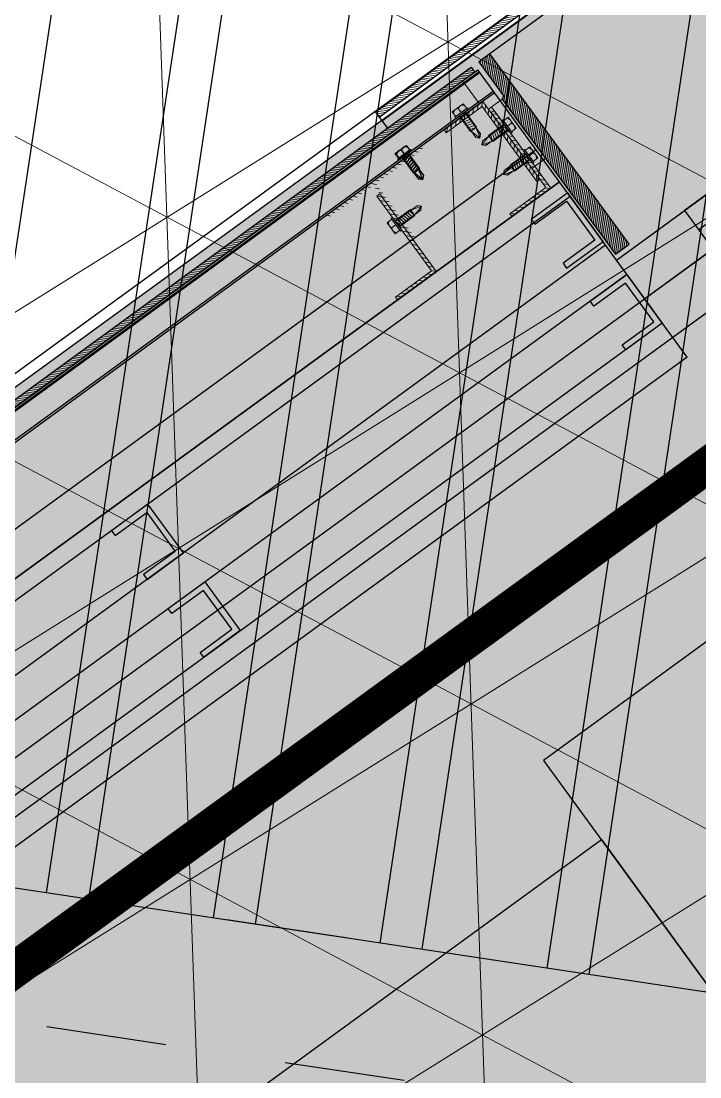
# Model space of a CAD drawing. Header units: metres. Extents: x 678805 to 1359287, y 2747329 to 5497370.
# Drawn here: x 679859.601 to 679860.164, y 2748713.859 to 2748714.735 of the extents above; entities that cross this region are included whole.
import ezdxf

# ---------------------------------------------------------------- set-up
doc = ezdxf.new("R2010")
doc.units = ezdxf.units.M
doc.linetypes.add('XREF_MON_BUILDINGS$0$DASH_1', pattern=[0.4, 0.1, -0.3])
doc.linetypes.add('XREF_MON_BUILDINGS$0$Dash_2_', pattern=[0.25, 0.125, -0.125])
for name, color, linetype in [('00_XREF_MON_HSC_PAVEMENT', 7, 'Continuous'), ('00_XREF_TWQ_BUILDINGS', 7, 'Continuous'), ('XREF_MON_BUILDINGS$0$00-AUX LIGHTING', 30, 'Continuous'), ('XREF_MON_BUILDINGS$0$00-Modulos DEFINIDOS', 7, 'Continuous'), ('XREF_MON_BUILDINGS$0$00-Modulos ROOFS', 2, 'Continuous'), ('XREF_MON_BUILDINGS$0$02-L-01_Structure', 2, 'Continuous'), ('XREF_MON_BUILDINGS$0$02-L-01_Structure t2', 7, 'Continuous'), ('XREF_MON_BUILDINGS$0$02-L-01_Struture aux', 4, 'Continuous'), ('XREF_MON_BUILDINGS$0$02-L-Insulation', 252, 'Continuous'), ('XREF_MON_BUILDINGS$0$02-L-INT Panel', 5, 'Continuous'), ('XREF_MON_BUILDINGS$0$02-L-panel', 5, 'Continuous'), ('XREF_MON_BUILDINGS$0$02-L-Pergola Profiles', 8, 'Continuous'), ('XREF_MON_BUILDINGS$0$02-L-Pergola Projection', 8, 'Continuous'), ('XREF_MON_BUILDINGS$0$02-L-Pergola Shades', 15, 'Continuous'), ('XREF_MON_BUILDINGS$0$02-L-Pergola Shades Schematic', 8, 'Continuous'), ('XREF_MON_BUILDINGS$0$02-L-Projection 1', 6, 'Continuous'), ('XREF_MON_BUILDINGS$0$02_L_Furniture', 7, 'Continuous'), ('XREF_MON_BUILDINGS$0$02_L_Projection', 8, 'Continuous'), ('XREF_MON_BUILDINGS$0$SCREWS', 7, 'Continuous')]:
    doc.layers.add(name, color=color, linetype=linetype)
doc.layers.add('XREF_MON_BUILDINGS$0$0-WIPEOUTS', color=7, linetype='Continuous', true_color=0xffffff)
doc.layers.add('XREF_MON_BUILDINGS$0$02-L-Pergola Wipeout', color=7, linetype='Continuous', true_color=0xffffff)
for name, color, linetype, lineweight in [('XREF_MON_BUILDINGS$0$02-H-251', 251, 'Continuous', 0), ('XREF_MON_BUILDINGS$0$02-H-254', 254, 'Continuous', 0), ('XREF_MON_BUILDINGS$0$02-L-01_Structure L', 7, 'Continuous', 5), ('XREF_MON_BUILDINGS$0$02-L-01_Structure T', 8, 'Continuous', 5), ('XREF_MON_BUILDINGS$0$ULMA_Profiles', 7, 'Continuous', 5), ('XREF_MON_BUILDINGS$0$ULMA_Screwing', 8, 'Continuous', 5), ('XREF_MON_BUILDINGS$0$ULMA_Shadowing 254', 254, 'Continuous', 0), ('XREF_MON_BUILDINGS$0$ULMA_Squares', 7, 'Continuous', 5)]:
    doc.layers.add(name, color=color, linetype=linetype, lineweight=lineweight)
doc.layers.add('XREF_MON_BUILDINGS$0$02-KH-13 Restaurant', color=7, linetype='Continuous', lineweight=30, true_color=0xed2d02)
doc.layers.add('XREF_MON_HSC_PAVEMENT$0$03-TR-Pavement_07_Precast irregular Concrete Blocks', color=7, linetype='Continuous', lineweight=5, true_color=0xb3b3b3)
doc.layers.add('XREF_MON_BUILDINGS$0$02-L-Pergola Aux', color=50, linetype='Continuous', plot=False)
doc.layers.get('XREF_MON_BUILDINGS$0$02-KH-13 Restaurant').off()
doc.linetypes.add('XREF_MON_BUILDINGS$0$BATTING', pattern='A,0.0001,-0.1,[134,ltypeshp.shx,S=0.1,R=0,X=-0.1,Y=0],-0.2,[134,ltypeshp.shx,S=0.1,R=180,X=0.1,Y=0],-0.1', length=0.4001)

# ---------------------------------------------------------------- blocks, each defined once
blk = doc.blocks.new('XREF_MON_BUILDINGS$0$modulo kiosco')
at = {"layer": 'XREF_MON_BUILDINGS$0$0-WIPEOUTS', "true_color": 0xfcfcfc}
h = blk.add_hatch(color=7, dxfattribs=at)
h.dxf.hatch_style = 1
h.paths.add_polyline_path([(119.6986085139215, -61.62058441969566), (119.6986085125245, -56.82058442011476), (124.4986085132696, -56.82058442058042), (124.4986085123383, -61.62058442132547)])
at = {"layer": 'XREF_MON_BUILDINGS$0$00-Modulos ROOFS', "lineweight": 0}
blk.add_lwpolyline([(119.6986085139215, -61.62058441969566), (119.6986085125245, -56.82058442011476), (124.4986085132696, -56.82058442058042), (124.4986085123383, -61.62058442132547)], close=True, dxfattribs=at)
at = {"layer": 'XREF_MON_BUILDINGS$0$00-Modulos ROOFS'}
blk.add_lwpolyline([(124.4986085137352, -57.12058442062698), (124.4986085132696, -56.82058442058042), (124.1986085125245, -56.82058442151174), (119.9986085128039, -56.82058442034759), (119.6986085125245, -56.82058442011476), (119.6986085125245, -57.12058442085981), (119.6986085134558, -61.32058442058042), (119.6986085139215, -61.62058441969566), (119.9986085128039, -61.62058442062698), (124.1986085125245, -61.62058442109264), (124.4986085123383, -61.62058442132547), (124.4986085128039, -61.32058442081325)], close=True, dxfattribs=at)
blk = doc.blocks.new('XREF_MON_BUILDINGS$0$lamas aluminiotriangulo')
for points in [[(680248.7274303593, 2748658.023024744), (680250.6567843455, 2748656.093670757)], [(680250.5825381334, 2748656.019424545), (680248.7274303593, 2748657.87453232)], [(680248.7274303593, 2748657.825034844), (680250.5577893957, 2748655.994675808)], [(680250.4835431835, 2748655.920429595), (680248.7274303593, 2748657.67654242)], [(680248.7274303593, 2748657.627044945), (680250.4587944458, 2748655.895680858)], [(680250.3845482339, 2748655.821434646), (680248.7274303593, 2748657.478552523)], [(680248.7274303593, 2748657.429055047), (680250.3597994964, 2748655.796685908)], [(680250.2855532841, 2748655.722439696), (680248.7274303593, 2748657.280562622)], [(680248.7274303593, 2748657.231065147), (680250.2608045465, 2748655.697690958)]]:
    blk.add_lwpolyline(points)
blk = doc.blocks.new('XREF_MON_BUILDINGS$0$PERGOLA PLANA')
at = {"layer": 'XREF_MON_BUILDINGS$0$02-L-Pergola Wipeout', "true_color": 0xfcfcfc}
h = blk.add_hatch(color=7, dxfattribs=at)
h.dxf.hatch_style = 1
h.paths.add_polyline_path([(4.612218253081664, 9.290000000968575), (0.3099999981932342, 4.987781745847315), (0.3099999986588955, 9.290000000037253)])
h.paths.add_polyline_path([(0.332781744771637, 4.855000000447035), (4.744999998947605, 9.267218254506588), (4.744999999529682, 4.900563496164978), (4.699436504277401, 4.855000000447035)])
h.paths.add_polyline_path([(4.854999999050051, 9.290000001899898), (9.13443650235422, 9.29000000236556), (4.854999999632128, 5.010563495568931)])
h.paths.add_polyline_path([(9.289999997243285, 9.134436507709324), (9.289999997825362, 4.855000001844019), (5.010563491727225, 4.855000000912696)])
h.paths.add_polyline_path([(4.900563491159119, 4.745000001043081), (9.267218253924511, 4.745000001508743), (4.85500000033062, 0.3327817460522056), (4.854999999166466, 4.699436508584768)])
h.paths.add_polyline_path([(9.289999997825362, 4.612218253780156), (9.289999998291023, 0.3100000019185245), (4.987781747244298, 0.3100000009872019)])
h.paths.add_polyline_path([(0.465563491685316, 0.3100000000558794), (4.744999999064021, 4.589436508249491), (4.745000000111759, 0.3100000014528632)])
h.paths.add_polyline_path([(0.3099999980768189, 4.745000000111759), (4.589436504989862, 4.745000000111759), (0.3099999976111576, 0.4655634895898402)])
h.paths.add_polyline_path([(9.399999998277053, 0.2000000020489097), (0.1999999997206032, 0.1999999997206032), (0.1999999986728653, 9.399999999906868), (9.399999999324791, 9.400000001769513)])
at = {"layer": 'XREF_MON_BUILDINGS$0$02-L-Pergola Aux', "linetype": 'XREF_MON_BUILDINGS$0$Dash_2_', "ltscale": 0.5}
blk.add_line((0.1999999997206032, 0.1999999997206032), (9.399999999324791, 9.400000001769513), dxfattribs=at)
at = {"layer": 'XREF_MON_BUILDINGS$0$02-L-Pergola Profiles'}
blk.add_line((0.3099999988917261, 0.4655634914524853), (9.134436504682526, 9.290000004693866), dxfattribs=at)
at = {"layer": 'XREF_MON_BUILDINGS$0$02-L-Pergola Projection', "linetype": 'XREF_MON_BUILDINGS$0$DASH_1'}
blk.add_line((0.3099999988917261, 0.4655634914524853), (9.134436504682526, 9.290000004693866), dxfattribs=at)
at = {"layer": 'XREF_MON_BUILDINGS$0$02-L-Pergola Shades'}
blk.add_blockref('XREF_MON_BUILDINGS$0$lamas aluminiotriangulo', (-680243.8724303602, -2748649.153753279), dxfattribs=at)
at = {"layer": 'XREF_MON_BUILDINGS$0$02-L-Pergola Shades Schematic'}
blk.add_blockref('XREF_MON_BUILDINGS$0$lamas aluminiotriangulo', (-680243.8724303602, -2748649.153753279), dxfattribs=at)
blk = doc.blocks.new('XREF_MON_BUILDINGS$0$Rest_4seats')
at = {"linetype": 'Continuous'}
for points in [[(0.5661806441763666, -0.3752829761968428), (0.5626261816610203, 0.3747086009533405), (-0.5623611840642866, 0.3693769071803104), (-0.5588067215489332, -0.3806146699698729)], [(-0.07756212621080749, -0.37833388985581), (-0.07566641286928188, -0.7783293976693244), (-0.4756619206827963, -0.78022511101085), (-0.4775576340243219, -0.3802296031973356)]]:
    blk.add_lwpolyline(points, close=True, dxfattribs=at)
blk = doc.blocks.new('XREF_MON_BUILDINGS$0$ULMA_Escuadra40x80_Seccion')
at = {"layer": 'XREF_MON_BUILDINGS$0$02-H-251', "ltscale": 125}
h = blk.add_hatch(dxfattribs=at)
h.set_pattern_fill('ANSI31', color=256, scale=0.001, angle=360, style=0)
h.set_pattern_definition([(45, (0, 0), (-0.002245064030267288, 0.002245064030267289), [])])
h.paths.add_polyline_path([(0, 0.0799999999994725), (0.002999999989697244, 0.0799999999994725), (0.002999999989697244, 0.002999999999701686), (0.03999999999359716, 0.002999999999701686), (0.03999999999359716, 0), (0, 0)])
at = {"layer": 'XREF_MON_BUILDINGS$0$02-L-01_Structure L', "linetype": 'Continuous'}
blk.add_lwpolyline([(0, 0.0799999999994725), (0.002999999989697244, 0.0799999999994725), (0.002999999989697244, 0.002999999999701686), (0.03999999999359716, 0.002999999999701686), (0.03999999999359716, 0), (0, 0)], close=True, dxfattribs=at)
blk = doc.blocks.new('XREF_MON_BUILDINGS$0$ULMA_Autotaladrante')
at = {"layer": 'XREF_MON_BUILDINGS$0$02-L-01_Structure T', "color": 252}
for p, q in [((-0.02500000000509317, 2.273736754432321e-13), (-0.02263469026956955, 0.00250000000005457)), ((-0.02500000000509317, 2.273736754432321e-13), (-0.01600000000325963, 0.00250000000005457)), ((-0.02500000000509317, 2.273736754432321e-13), (-0.02263469026956955, -0.002499999999599822)), ((-0.02500000000509317, 2.273736754432321e-13), (-0.02139930772136722, -0.001093663805477263)), ((-0.02263469026956955, 0.00250000000005457), (0, 0.00250000000005457)), ((0, 0.003150000000232467), (-0.01600000000325963, 0.003150000000232467)), ((-0.01600000000325963, -0.003149999999777719), (-0.01600000000325963, 0.003150000000232467)), ((-0.01600000000325963, -0.003149999999777719), (-0.01434631468237058, 0.003150000000232467)), ((-0.01393224676803584, -0.003149999999777719), (-0.01227856144714679, 0.003150000000232467)), ((-0.0118644935323573, -0.003149999999777719), (-0.01021080821146825, 0.003150000000232467)), ((-0.00979674029713351, -0.003149999999777719), (-0.008143054976244457, 0.003150000000232467)), ((-0.00772898706190972, -0.003149999999777719), (-0.006075301741020667, 0.003150000000232467)), ((-0.005661233826231182, -0.003149999999777719), (-0.004007548505342129, 0.003150000000232467)), ((-0.003593480591007392, -0.003149999999777719), (-0.001939795270118339, 0.003150000000232467)), ((-0.001525727355783602, -0.003149999999777719), (0, 0.002662522019363678)), ((0.006200000001172157, 0.005629165124673818), (0.001200000000153523, 0.005629165124673818)), ((0.006200000001172157, 2.273736754432321e-13), (0.001200000000153523, 2.273736754432321e-13)), ((-0.02139930772136722, -0.001093663805477263), (-0.02263469026956955, -0.002499999999599822)), ((-0.02263469026956955, -0.002499999999599822), (0, -0.002499999999599822)), ((-0.02139930772136722, -0.001093663805477263), (-0.01600000000325963, -0.002499999999599822)), ((0, -0.003149999999777719), (-0.01600000000325963, -0.003149999999777719)), ((0.006200000001172157, -0.005629165124219071), (0.001200000000153523, -0.005629165124219071))]:
    blk.add_line(p, q, dxfattribs=at)
for points in [[(0.001200000000153523, 0.006499999999959982), (0, 0.006499999999959982), (0, -0.006499999999732609), (0.001200000000153523, -0.006499999999732609)], [(0.006200000001172157, 0.005629165124673818), (0.001200000000153523, 0.005629165124673818), (0.001200000000153523, -0.005629165124219071), (0.006200000001172157, -0.005629165124219071)]]:
    blk.add_lwpolyline(points, close=True, dxfattribs=at)
for centre, start, end in [((0.001986085791031655, 0.002367525475847287), 325.8171883654993, 50.71596115511253), ((0.001986085791031655, -0.002366719792689764), 309.2667341381091, 34.16957033823044)]:
    blk.add_arc(centre, 0.004213914210367771, start, end, dxfattribs=at)
blk = doc.blocks.new('XREF_MON_BUILDINGS$0$AUTORROSCANTE')
at = {"layer": 'XREF_MON_BUILDINGS$0$02-L-01_Structure t2', "color": 0}
for p, q in [((-31.20000000000002, 5.629165124598842), (-26.19999999999959, 5.62916512459816)), ((-31.19999999999999, -3.410605131648481e-13), (-26.19999999999976, 0)), ((-2.365309734828713, 2.5), (-25, 2.5)), ((0, 0), (-8.999999999999972, 2.5)), ((0, 0), (-3.600692283157343, -1.09366380576239)), ((0, 0), (-2.365309734828713, 2.5)), ((0, 0), (-2.365309734828713, -2.5)), ((-31.20000000000002, -5.629165124598899), (-26.19999999999948, -5.629165124599581)), ((-2.365309734828713, -2.5), (-25, -2.5)), ((-3.600692283157343, -1.09366380576239), (-2.365309734828713, -2.5))]:
    blk.add_line(p, q, dxfattribs=at)
at = {"layer": 'XREF_MON_BUILDINGS$0$02-L-01_Structure t2', "color": 253}
for p, q in [((-25, 3.149999999999977), (-8.999999999999943, 3.150000000000034)), ((-23.47427264461649, -3.14999999999992), (-25, 2.662522019210144)), ((-21.40651940967126, -3.14999999999992), (-23.06020473028568, 3.149999999999864)), ((-19.338766174726, -3.14999999999992), (-20.99245149534045, 3.14999999999992)), ((-17.27101293978083, -3.14999999999992), (-18.92469826039516, 3.150000000000034)), ((-15.20325970483566, -3.14999999999992), (-16.85694502544993, 3.150000000000034)), ((-13.1355064698904, -3.14999999999992), (-14.78919179050473, 3.149999999999977)), ((-11.06775323494514, -3.14999999999992), (-12.72143855555953, 3.149999999999977)), ((-9, -3.14999999999992), (-10.65368532061433, 3.150000000000034)), ((-9, -3.14999999999992), (-8.999999999999972, 3.150000000000034)), ((-25, -3.149999999999977), (-9, -3.149999999999977)), ((-3.600692283157343, -1.09366380576239), (-9, -2.5))]:
    blk.add_line(p, q, dxfattribs=at)
at = {"layer": 'XREF_MON_BUILDINGS$0$02-L-01_Structure t2', "color": 0}
for points in [[(-31.20000000000002, 5.629165124598842), (-26.19999999999996, 5.629165124598842), (-26.19999999999996, -5.629165124599581), (-31.20000000000002, -5.629165124599581)], [(-26.19999999999951, 6.5), (-25, 6.5), (-25, -6.500000000000057), (-26.19999999999951, -6.500000000000057)]]:
    blk.add_lwpolyline(points, close=True, dxfattribs=at)
for centre, start, end in [((-26.98608579049073, 2.367525475711773), 129.2840388374925, 214.1828116507075), ((-26.98608579049073, -2.366719793068796), 145.8304296466695, 230.7332658614822)]:
    blk.add_arc(centre, 4.213914209509284, start, end, dxfattribs=at)
blk = doc.blocks.new('XREF_MON_BUILDINGS$0$ULMA_Montante VV')
at = {"layer": 'XREF_MON_BUILDINGS$0$02-H-251', "ltscale": 125}
h = blk.add_hatch(dxfattribs=at)
h.set_pattern_fill('ANSI31', color=256, scale=0.001, angle=450, style=0)
h.set_pattern_definition([(134.9999999999999, (-0.05125000000043656, -0.00250000000005457), (-0.002245064030267289, -0.002245064030267287), [])])
edge = h.paths.add_edge_path()
edge.add_line((-0.05095000000073924, -0.00250000000005457), (0.04844999999841093, -0.00250000000005457))
edge.add_arc((0.04844999999841093, -0.002200000000129876), 0.0003, 270, 360)
edge.add_line((0.04874999999992724, -0.002200000000129876), (0.04874999999992724, -0.0003000000001520675))
edge.add_arc((0.04844999999841093, -0.0003000000001520675), 0.0003, 0, 90)
edge.add_line((0.04844999999841093, 0), (0, 0))
edge.add_line((0, 0), (0, 0.05719999999996617))
edge.add_arc((-0.0003000000015163096, 0.05719999999996617), 0.0003, 0, 90)
edge.add_line((-0.0003000000015163096, 0.05749999999989086), (-0.002200000000811997, 0.05749999999989086))
edge.add_arc((-0.002200000000811997, 0.05719999999996617), 0.0003, 90, 180)
edge.add_line((-0.002500000000509317, 0.05719999999996617), (-0.002500000000509317, 0))
edge.add_line((-0.002500000000509317, 0), (-0.05095000000073924, 0))
edge.add_arc((-0.05095000000073924, -0.0003000000001520675), 0.0003, 90, 180)
edge.add_line((-0.05125000000043656, -0.0003000000001520675), (-0.05125000000043656, -0.002200000000129876))
edge.add_arc((-0.05095000000073924, -0.002200000000129876), 0.0003, 180, 270)
blk = doc.blocks.new('XREF_MON_BUILDINGS$0$window')
at = {"layer": 'XREF_MON_BUILDINGS$0$02-H-254', "ltscale": 125}
h = blk.add_hatch(dxfattribs=at)
h.set_pattern_fill('ANSI31', color=256, scale=0.0005, angle=-89.95723406162011, style=0)
h.set_pattern_definition([(315.0427659383799, (-174.0748457862464, 256.4491265665744), (0.001121693837400792, 0.001123369567478612), [])])
h.paths.add_polyline_path([(-1.280729428712669, 0.2968709458099857), (-0.6858601309645211, 0.2973149601617192), (-0.6858564495478997, 0.2923827733695485), (-1.280725748585944, 0.2919404871553902)])
at = {"layer": 'XREF_MON_BUILDINGS$0$ULMA_Shadowing 254', "ltscale": 125}
h = blk.add_hatch(dxfattribs=at)
h.set_pattern_fill('ANSI31', color=256, scale=0.0005, angle=180.0872013957559, style=0)
h.set_pattern_definition([(225.0872013957559, (-1.175541647252638, 0.280242537834928), (0.001124239153642148, -0.001120822276464019), [])])
edge = h.paths.add_edge_path()
edge.add_line((-1.189486076884229, 0.2437193295670953), (-1.189243592704694, 0.08439493758670558))
edge.add_line((-1.189243592704694, 0.08439493758670559), (-1.175243608908916, 0.08441624489904405))
edge.add_line((-1.175243608908916, 0.08441624489904405), (-1.175541647252638, 0.280242537834928))
edge.add_line((-1.175541647252638, 0.280242537834928), (-1.18702120046595, 0.280225066498583))
edge.add_line((-1.18702120046595, 0.280225066498583), (-1.186967932185122, 0.245225107034363))
edge.add_line((-1.186967932185122, 0.245225107034363), (-1.189486076884229, 0.2437193295670953))
edge.add_line((-1.189486076884229, 0.2437193295670953), (-1.189435202836792, 0.2102925027484069))
at = {"layer": 'XREF_MON_BUILDINGS$0$02-L-01_Structure', "linetype": 'Continuous'}
for points in [[(-1.121578944968054, 0.0400556618290512), (-1.191578944050698, 0.04004435343286232), (-1.191585405991273, 0.08004435234879974), (-1.121585406908629, 0.08005566074493178)], [(-1.121579140664476, 0.0003531691171826184), (-1.191579139747105, 0.0003418607209937363), (-1.191585601687652, 0.04034185963693118), (-1.121585602605022, 0.04035316803312006)]]:
    blk.add_lwpolyline(points, close=True, dxfattribs=at)
at = {"layer": 'XREF_MON_BUILDINGS$0$02-L-01_Struture aux', "linetype": 'Continuous'}
for points in [[(-1.228887057806216, 0.0989149929358412), (-1.191420999397482, 0.09882891463983233), (-1.191306124673326, 0.1488287826776172), (-1.22877218308209, 0.1489148609672596), (-1.228783670554494, 0.1439148741634357), (-1.196317598949554, 0.1438402833462685), (-1.196409498728887, 0.1038403889168705), (-1.228875570341414, 0.1039149797396095), (-1.228887057813833, 0.09891499293584242)], [(-1.229156894398176, 0.06517397991570152), (-1.191690747543722, 0.06520194490024374), (-1.191653427225577, 0.0152019588282936), (-1.229119574080018, 0.01517399385011785), (-1.22912330611186, 0.02017399245735833), (-1.196657157864602, 0.02019822540373523), (-1.196687014119121, 0.06019821426035174), (-1.229153162373994, 0.0601739813084598), (-1.229156894405793, 0.06517397991570029)]]:
    blk.add_lwpolyline(points, dxfattribs=at)
at = {"layer": 'XREF_MON_BUILDINGS$0$02-L-panel', "linetype": 'Continuous'}
for p, q in [((-1.280729428712669, 0.2968709458099857), (-1.280716330971779, 0.2793232158741958)), ((-1.280728954217947, 0.2880970784108333), (-0.08738806997852505, 0.2881616148253763)), ((1.17466329059896, 0.280242537834928), (-1.175541647252638, 0.280242537834928))]:
    blk.add_line(p, q, dxfattribs=at)
at = {"layer": 'XREF_MON_BUILDINGS$0$02-L-panel'}
blk.add_lwpolyline([(-0.6858564480598968, 0.2923807797944386), (-0.6858601309645211, 0.2973149601617192), (-1.280729428712669, 0.2968709458099857), (-1.2807257522988, 0.2919454614853211)], close=True, dxfattribs=at)
blk.add_lwpolyline([(-1.189486076884229, 0.2437193295670953), (-1.189243592704694, 0.08439493758670559), (-1.175243608908916, 0.08441624489904405), (-1.175541647252638, 0.280242537834928), (-1.18702120046595, 0.280225066498583), (-1.186967932185122, 0.245225107034363), (-1.189486076884229, 0.2437193295670953), (-1.189435202836792, 0.2102925027484069)], dxfattribs=at)
at = {"layer": 'XREF_MON_BUILDINGS$0$02-L-Projection 1', "linetype": 'Continuous'}
for points in [[(1.120513891676493, 0.0803316956764144), (-1.121585407745364, 0.08005566074479661)], [(-0.03500965993915691, 0.06023119518576173), (-1.121582176775039, 0.06005566100533929)], [(1.12157123519891, 0.0007272961789395088), (-1.191595505819254, 0.0003536075188581876)]]:
    blk.add_lwpolyline(points, dxfattribs=at)
at = {"layer": 'XREF_MON_BUILDINGS$0$02_L_Furniture', "linetype": 'Continuous'}
blk.add_lwpolyline([(-1.19158414310579, 0.0800444700187773), (1.191558374699949, 0.08034052133953595)], dxfattribs=at)
at = {"layer": 'XREF_MON_BUILDINGS$0$02_L_Projection', "linetype": 'Continuous'}
blk.add_line((2.399808479907173, 0.2977654434945831), (-2.400192806613489, 0.297765443494357), dxfattribs=at)
at = {"layer": 'XREF_MON_BUILDINGS$0$ULMA_Profiles'}
for p, q in [((-1.206977731386354, 0.2516484592374192), (-1.207013914070112, 0.275422315752107)), ((-1.203475728411068, 0.243698037979933), (-1.189486076884229, 0.2437193295670953)), ((-1.200475731866774, 0.2437026038326202), (-1.20038294982484, 0.1827400964832182)), ((-1.189393294835019, 0.1827568222176945), (-1.203382946361858, 0.1827355306305321))]:
    blk.add_line(p, q, dxfattribs=at)
at = {"layer": 'XREF_MON_BUILDINGS$0$02-L-01_Struture aux', "xscale": -1, "rotation": 0.04276593827180264}
blk.add_blockref('XREF_MON_BUILDINGS$0$ULMA_Escuadra40x80_Seccion', (-1.200301669003109, 0.1602222342421851), dxfattribs=at)
at = {"layer": 'XREF_MON_BUILDINGS$0$SCREWS', "color": 253, "xscale": 0.001000000003841706, "yscale": 0.001000000003841706, "zscale": 0.001000000003841706, "rotation": 270.0872013957559}
blk.add_blockref('XREF_MON_BUILDINGS$0$AUTORROSCANTE', (-1.282010265893243, 0.2284842364873319), dxfattribs=at)
at = {"layer": 'XREF_MON_BUILDINGS$0$ULMA_Profiles', "rotation": 180.0872013957558}
blk.add_blockref('XREF_MON_BUILDINGS$0$ULMA_Montante VV', (-1.317988856682084, 0.249006084322951), dxfattribs=at)
at = {"layer": 'XREF_MON_BUILDINGS$0$ULMA_Screwing'}
for p, rotation in [((-1.223490800906473, 0.2535738672478943), 90.09194244782228), ((-1.200444317401644, 0.2230617061621495), 0.09194244782225469), ((-1.20039792638067, 0.1925804524873916), 0.09194244782225469)]:
    blk.add_blockref('XREF_MON_BUILDINGS$0$ULMA_Autotaladrante', p, dxfattribs=dict(at, rotation=rotation))
at = {"layer": 'XREF_MON_BUILDINGS$0$ULMA_Screwing', "xscale": -1, "rotation": 0.0824603436893856}
blk.add_blockref('XREF_MON_BUILDINGS$0$ULMA_Autotaladrante', (-1.320931780574833, 0.2115019138130697), dxfattribs=at)
at = {"layer": 'XREF_MON_BUILDINGS$0$ULMA_Squares', "rotation": 180.0872013957558}
blk.add_blockref('XREF_MON_BUILDINGS$0$ULMA_Escuadra40x80_Seccion', (-1.203487836656769, 0.2516537706919121), dxfattribs=at)
at = {"layer": 'XREF_MON_BUILDINGS$0$ULMA_Squares', "xscale": -1, "rotation": 0.08720139575592256}
blk.add_blockref('XREF_MON_BUILDINGS$0$ULMA_Escuadra40x80_Seccion', (-1.317844892082104, 0.1601344992065908), dxfattribs=at)
blk = doc.blocks.new('XREF_MON_BUILDINGS$0$Modulos_Restaurant Monasya')
at = {"layer": 'XREF_MON_BUILDINGS$0$02-H-254', "ltscale": 125}
h = blk.add_hatch(dxfattribs=at)
h.set_pattern_fill('ANSI31', color=256, scale=0.0005, angle=90.03350989012932, style=0)
h.set_pattern_definition([(135.0335098901293, (186.5450546753771, -256.1835088993356), (-0.001121875301451514, -0.001123188344843853), [])])
h.paths.add_polyline_path([(13.79232158964726, -0.003341987849351469), (13.19745222793165, -0.003689901942378171), (13.19744934330254, 0.001242285380159913), (13.79231870602882, 0.001588471335482566)])
at = {"layer": 'XREF_MON_BUILDINGS$0$00-AUX LIGHTING', "linetype": 'Continuous', "const_width": 0.03}
blk.add_lwpolyline([(14.02216336218503, 0.3788275182938055), (9.982163362182021, 0.3788275182938055), (9.982163362182021, 4.418253792616726), (14.02216336218503, 4.418253792616724)], close=True, dxfattribs=at)
at = {"layer": 'XREF_MON_BUILDINGS$0$02-L-01_Struture aux', "linetype": 'Continuous'}
for p, q in [((13.19443840808475, 0.2112993036619191), (14.1228603108791, 0.2118422986219475)), ((13.19445595382115, 0.1812993087934291), (14.12287785661556, 0.1818423037534576))]:
    blk.add_line(p, q, dxfattribs=at)
at = {"layer": 'XREF_MON_BUILDINGS$0$02-L-01_Struture aux'}
for p, q in [((13.1945473655548, 0.02500199131736913), (14.35812230162406, 0.02568254472135045)), ((14.35812344214094, 0.02373254775398159), (13.19454850601011, 0.02305202166781051))]:
    blk.add_line(p, q, dxfattribs=at)
at = {"layer": 'XREF_MON_BUILDINGS$0$02-L-01_Struture aux', "linetype": 'Continuous'}
for points in [[(13.66532654641071, 0.211574706360695), (13.62786039552748, 0.2115527939769226), (13.62783115263341, 0.2615527854254669), (13.6652973035167, 0.2615746978028728), (13.66530022780609, 0.2565746986580297), (13.6328340760677, 0.2565557105700709), (13.63285747038293, 0.2165557174121222), (13.66532362212894, 0.216574705505538), (13.66532654641833, 0.211574706360695)], [(13.66534409214717, 0.1815747114668529), (13.62787794126393, 0.1815527990958135), (13.627907184158, 0.1315528076472692), (13.66537333504129, 0.1315747200246751), (13.66537041075185, 0.1365747191695181), (13.63290425901346, 0.1365557310814456), (13.63288086469822, 0.1765557242395079), (13.66534701644423, 0.1765747123220098), (13.66534409215478, 0.1815747114668529)]]:
    blk.add_lwpolyline(points, dxfattribs=at)
at = {"layer": 'XREF_MON_BUILDINGS$0$02-L-01_Struture aux'}
for points in [[(14.35813462773535, 0.004607995136554521), (13.19455969115717, 0.003927469275710749)], [(13.19456014158658, 0.003157317537672455), (14.35813515843347, 0.003837843445355205)]]:
    blk.add_lwpolyline(points, dxfattribs=at)
at = {"layer": 'XREF_MON_BUILDINGS$0$02-L-Insulation', "linetype": 'XREF_MON_BUILDINGS$0$BATTING', "ltscale": 0.04}
blk.add_line((14.11784569029567, 0.2368393700635369), (13.19442378663769, 0.2362992993929556), dxfattribs=at)
at = {"layer": 'XREF_MON_BUILDINGS$0$02-L-Insulation', "linetype": 'XREF_MON_BUILDINGS$0$BATTING', "ltscale": 0.08}
blk.add_line((14.49766607836443, 0.08360565186410618), (13.19451348432221, 0.08293269186686025), dxfattribs=at)
at = {"layer": 'XREF_MON_BUILDINGS$0$02-L-INT Panel', "linetype": 'Continuous'}
for p, q in [((13.19438869516483, 0.2962992891250469), (14.10281060138823, 0.2968305869274008)), ((13.19440039232245, 0.2762992925456746), (14.12282229512527, 0.2768422875055894)), ((13.19440916519068, 0.2612992951129645), (14.1228310679935, 0.2618422900728792)), ((13.19448519671528, 0.1312993173448849), (14.12290709951805, 0.1318423123049133)), ((13.19449396958345, 0.1162993199103557), (14.12291587238627, 0.1168423148703841)), ((14.12291587238599, 0.1168423148722031), (13.1944939695835, 0.1162993199126294))]:
    blk.add_line(p, q, dxfattribs=at)
at = {"layer": 'XREF_MON_BUILDINGS$0$02-L-panel', "linetype": 'Continuous'}
blk.add_line((13.19438869516483, 0.2962992891250469), (13.19456126768659, 0.001231892797706635), dxfattribs=at)
at = {"layer": 'XREF_MON_BUILDINGS$0$02-L-panel'}
blk.add_line((13.7959192443206, 0.001581851465063622), (13.19456126768659, 0.001231892797706635), dxfattribs=at)
blk.add_lwpolyline([(13.1974493440913, 0.001240936788578395), (13.19745222793165, -0.003689901942378171), (13.79232158964726, -0.003341987849351469), (13.79231870893813, 0.001583497004959966), (13.36764637512937, 0.001341332037670284)], dxfattribs=at)
at = {"layer": 'XREF_MON_BUILDINGS$0$02_L_Furniture'}
for name, p, rotation in [('XREF_MON_BUILDINGS$0$Rest_4seats', (13.10940755605156, 1.057295171028615), 89.76590352608706), ('XREF_MON_BUILDINGS$0$window', (12.0028220402927, 0.2759559923855495), 180.0335097154423)]:
    blk.add_blockref(name, p, dxfattribs=dict(at, rotation=rotation))
blk = doc.blocks.new('XREF_MON_BUILDINGS')
at = {"layer": 'XREF_MON_BUILDINGS$0$02-KH-13 Restaurant', "linetype": 'Continuous', "xscale": -1, "rotation": 36.05841323003092}
blk.add_blockref('XREF_MON_BUILDINGS$0$modulo kiosco', (679926.1837245029, 2748833.200225099), dxfattribs=at)
at = {"layer": 'XREF_MON_BUILDINGS$0$02-L-Pergola Projection', "xscale": -1, "rotation": 36.43967073982355}
blk.add_blockref('XREF_MON_BUILDINGS$0$PERGOLA PLANA', (679869.0983711857, 2748712.473797732), dxfattribs=at)
at = {"layer": 'XREF_MON_BUILDINGS$0$00-Modulos DEFINIDOS', "rotation": 216.0573440932065}
blk.add_blockref('XREF_MON_BUILDINGS$0$Modulos_Restaurant Monasya', (679870.6460366151, 2748722.461789462), dxfattribs=at)
blk = doc.blocks.new('XREF_MON_HSC_PAVEMENT')
at = {"layer": 'XREF_MON_HSC_PAVEMENT$0$03-TR-Pavement_07_Precast irregular Concrete Blocks', "linetype": 'Continuous'}
h = blk.add_hatch(dxfattribs=at)
h.set_pattern_fill('NET3', color=256, scale=0.075, angle=92)
h.set_pattern_definition([(91.99999999999997, (679898.7697564481, 2748715.385348614), (-0.2379799406839221, -0.008310442652282986), []), (152, (679898.7697564481, 2748715.385348614), (-0.1117929158883903, -0.2102518955495319), []), (212, (679898.7697564481, 2748715.385348614), (0.1261870247955318, -0.201941452897249), [])])
h.paths.add_polyline_path([(679858.5016801929, 2748700.126433144), (679883.3906801362, 2748715.619636551), (679862.621122878, 2748743.643882493), (679859.153208235, 2748741.480948735), (679858.8356451598, 2748741.990027512), (679839.8293875301, 2748730.135477967)])

msp = doc.modelspace()

# ---------------------------------------------------------------- block references
at = {"layer": '00_XREF_MON_HSC_PAVEMENT'}
msp.add_blockref('XREF_MON_HSC_PAVEMENT', (0, 0), dxfattribs=at)

# ---------------------------------------------------------------- next in the draw order: block references
at = {"layer": '00_XREF_TWQ_BUILDINGS'}
msp.add_blockref('XREF_MON_BUILDINGS', (0, 0), dxfattribs=at)

# ---------------------------------------------------------------- next in the draw order: block references
msp.add_blockref('XREF_MON_BUILDINGS', (0, 0))

doc.saveas('drawing.dxf')
